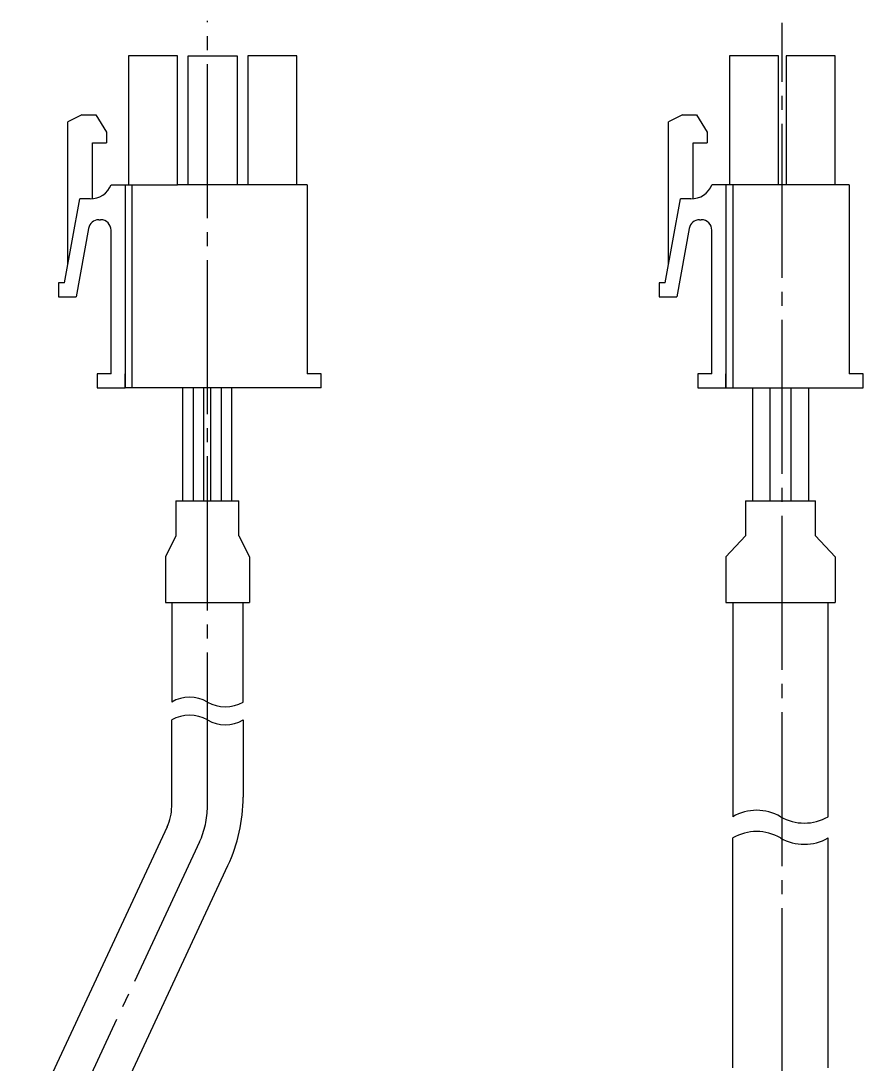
# Model space of a CAD drawing. Extents: x -169 to 190, y -107 to 117.
# Drawn here: x -61.9 to -1.8, y 40.6 to 115.1 of the extents above; entities that cross this region are included whole.
import ezdxf

# ---------------------------------------------------------------- set-up
doc = ezdxf.new("R2010")
doc.units = 0
doc.linetypes.add('DASH_CENTER', pattern=[14, 11, -1, 1, -1])
doc.layers.get('0').update_dxf_attribs({"linetype": 'CONTINUOUS'})

msp = doc.modelspace()

# ---------------------------------------------------------------- linework, layer by layer
at = {"color": 1, "linetype": 'DASH_CENTER'}
for p, q in [((-48.611, 59.009), (-48.611, 115.095)), ((-7.578, 40.75), (-7.576, 114.951)), ((-49.173, 56.473), (-61.928, 29.121))]:
    msp.add_line(p, q, dxfattribs=at)
at = {"color": 7, "linetype": 'CONTINUOUS'}
for p, q in [((-54.236, 112.595), (-54.236, 103.395)), ((-50.736, 112.595), (-54.236, 112.595)), ((-50.736, 103.395), (-50.736, 112.595)), ((-49.986, 112.595), (-46.486, 112.595)), ((-49.986, 103.395), (-49.986, 112.595)), ((-46.486, 112.595), (-46.486, 103.395)), ((-42.236, 112.595), (-45.736, 112.595)), ((-45.736, 112.595), (-45.736, 103.395)), ((-42.236, 103.395), (-42.236, 112.595)), ((-7.851, 112.595), (-11.351, 112.595)), ((-11.351, 112.595), (-11.351, 103.395)), ((-7.851, 103.395), (-7.851, 112.595)), ((-3.801, 112.595), (-7.302, 112.595)), ((-7.302, 112.595), (-7.302, 103.395)), ((-3.801, 103.395), (-3.801, 112.595)), ((-57.571, 108.395), (-58.571, 107.895)), ((-57.571, 108.395), (-56.571, 108.395)), ((-56.571, 108.395), (-55.821, 107.145)), ((-14.686, 108.395), (-15.686, 107.895)), ((-14.686, 108.395), (-13.686, 108.395)), ((-13.686, 108.395), (-12.936, 107.145)), ((-58.571, 97.77), (-58.571, 107.895)), ((-15.686, 97.77), (-15.686, 107.895)), ((-55.821, 107.145), (-55.821, 106.395)), ((-12.936, 107.145), (-12.936, 106.395)), ((-56.821, 106.395), (-55.821, 106.395)), ((-56.821, 102.398), (-56.821, 106.395)), ((-13.936, 102.398), (-13.936, 106.395)), ((-13.936, 106.395), (-12.936, 106.395)), ((-55.486, 103.395), (-51.986, 103.395)), ((-54.486, 103.395), (-54.486, 88.895)), ((-53.986, 88.895), (-53.986, 103.395)), ((-51.986, 103.395), (-50.736, 103.395)), ((-49.986, 103.395), (-50.736, 103.395)), ((-46.486, 103.395), (-49.986, 103.395)), ((-41.486, 103.395), (-46.486, 103.395)), ((-41.486, 103.395), (-41.486, 89.895)), ((-2.801, 103.395), (-12.602, 103.395)), ((-11.601, 103.395), (-11.602, 88.895)), ((-11.101, 103.395), (-11.102, 88.895)), ((-2.801, 103.395), (-2.801, 89.895)), ((-58.821, 96.395), (-57.73, 102.395)), ((-56.986, 102.395), (-57.73, 102.395)), ((-15.936, 96.395), (-14.845, 102.395)), ((-14.102, 102.395), (-14.845, 102.395)), ((-56.36, 100.895), (-56.236, 100.895)), ((-13.476, 100.895), (-13.352, 100.895)), ((-57.098, 100.279), (-57.986, 95.395)), ((-55.486, 89.895), (-55.486, 100.145)), ((-14.214, 100.279), (-15.102, 95.395)), ((-12.602, 89.895), (-12.602, 100.145)), ((-59.236, 96.395), (-59.236, 95.395)), ((-58.821, 96.395), (-59.236, 96.395)), ((-15.936, 96.395), (-16.352, 96.395)), ((-16.352, 96.395), (-16.352, 95.395)), ((-59.236, 95.395), (-57.986, 95.395)), ((-16.352, 95.395), (-15.102, 95.395)), ((-55.486, 89.895), (-56.486, 89.895)), ((-56.486, 89.895), (-56.486, 88.895)), ((-54.486, 88.895), (-54.486, 89.895)), ((-40.486, 89.895), (-41.486, 89.895)), ((-40.486, 88.895), (-40.486, 89.895)), ((-12.602, 89.895), (-13.602, 89.895)), ((-13.602, 89.895), (-13.602, 88.895)), ((-11.602, 88.895), (-11.602, 89.895)), ((-1.801, 89.895), (-2.801, 89.895)), ((-1.801, 88.895), (-1.801, 89.895)), ((-56.486, 88.895), (-55.785, 88.895)), ((-55.785, 88.895), (-54.486, 88.895)), ((-40.486, 88.895), (-54.486, 88.895)), ((-54.486, 88.895), (-54.486, 88.895)), ((-50.361, 80.822), (-50.361, 88.895)), ((-49.611, 80.822), (-49.611, 88.895)), ((-48.861, 80.822), (-48.861, 88.895)), ((-48.361, 80.822), (-48.361, 88.895)), ((-47.611, 80.822), (-47.611, 88.895)), ((-46.861, 80.822), (-46.861, 88.895)), ((-13.602, 88.895), (-1.801, 88.895)), ((-9.701, 88.895), (-9.701, 80.822)), ((-8.451, 88.895), (-8.451, 80.822)), ((-6.951, 88.895), (-6.951, 80.822)), ((-5.701, 88.895), (-5.701, 80.822)), ((-50.861, 80.822), (-50.861, 78.322)), ((-50.861, 80.822), (-46.361, 80.822)), ((-46.361, 78.322), (-46.361, 80.822)), ((-10.201, 80.822), (-10.201, 78.322)), ((-10.201, 80.822), (-5.201, 80.822)), ((-5.201, 78.322), (-5.201, 80.822)), ((-50.861, 78.322), (-51.611, 76.822)), ((-46.361, 78.322), (-45.611, 76.822)), ((-10.201, 78.322), (-11.601, 76.822)), ((-5.201, 78.322), (-3.801, 76.822)), ((-51.611, 76.822), (-51.611, 73.572)), ((-45.611, 76.822), (-45.611, 73.572)), ((-11.601, 76.822), (-11.601, 73.572)), ((-3.801, 76.822), (-3.801, 73.572)), ((-51.611, 73.572), (-45.611, 73.572)), ((-51.161, 73.572), (-51.161, 66.462)), ((-46.061, 66.462), (-46.061, 73.572)), ((-11.601, 73.572), (-3.801, 73.572)), ((-11.1, 73.572), (-11.1, 58.276)), ((-4.301, 58.276), (-4.301, 73.572)), ((-51.161, 59.009), (-51.161, 65.185)), ((-46.061, 65.185), (-46.061, 59.673)), ((-51.484, 57.551), (-61.703, 35.636)), ((-11.1, 40.35), (-11.1, 56.762)), ((-4.301, 40.35), (-4.301, 56.762)), ((-57.081, 33.481), (-47.143, 54.791))]:
    msp.add_line(p, q, dxfattribs=at)
for centre, radius, start, end in [((-56.936, 103.944), 1.55, 268.13331, 339.24683), ((-14.051, 103.944), 1.55, 268.13331, 339.24683), ((-56.36, 100.145), 0.75, 90, 169.69515), ((-56.236, 100.145), 0.75, 0, 90), ((-13.476, 100.145), 0.75, 90, 169.69515), ((-13.352, 100.145), 0.75, 0, 90), ((-57.611, 59.673), 11.55, 334.99869, 359.99998), ((-54.611, 59.009), 3.45, 335, 0)]:
    msp.add_arc(centre, radius, start, end, dxfattribs=at)
at = {"color": 2, "linetype": 'CONTINUOUS'}
for centre, radius, start, end in [((-49.886, 64.253), 2.55, 60, 120), ((-47.336, 68.67), 2.55, 240, 300), ((-49.886, 62.976), 2.55, 60, 120), ((-47.336, 67.393), 2.55, 240, 300), ((-9.401, 55.332), 3.4, 60, 120), ((-6.001, 61.22), 3.4, 240, 300), ((-9.401, 53.818), 3.4, 60, 120), ((-6.001, 59.706), 3.4, 240, 300)]:
    msp.add_arc(centre, radius, start, end, dxfattribs=at)
at = {"color": 1, "linetype": 'DASH_CENTER'}
for centre, radius, start, end in [((-54.611, 59.009), 6, 335, 0), ((-17.378, 40.75), 9.8, 270, 359.99889)]:
    msp.add_arc(centre, radius, start, end, dxfattribs=at)

doc.saveas('drawing.dxf')
